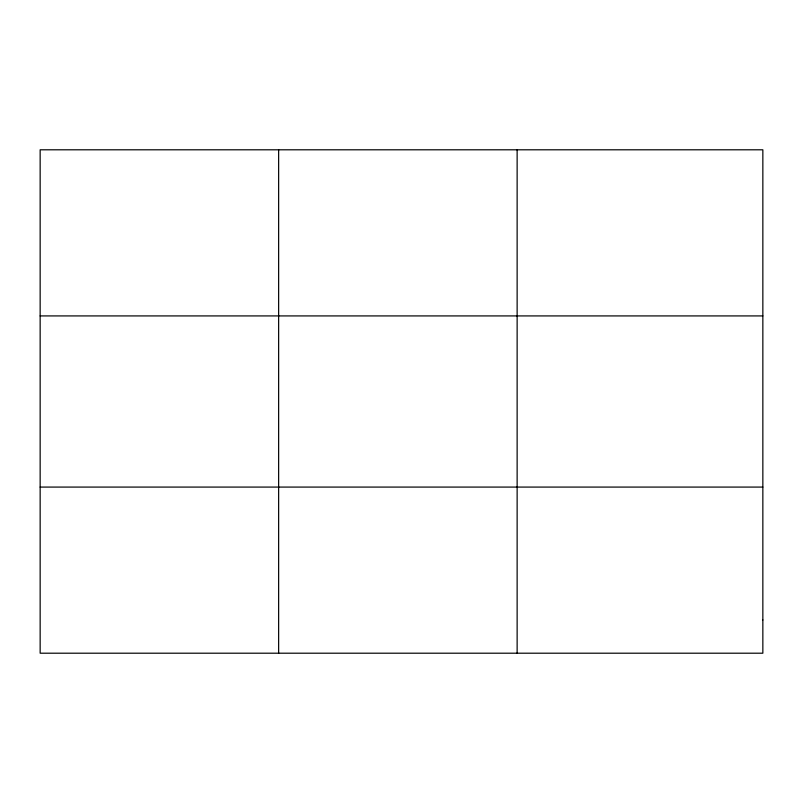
<?xml version="1.0" encoding="UTF-8"?>
<svg xmlns="http://www.w3.org/2000/svg" width="803" height="803" viewBox="0 0 803 803"><rect width="100%" height="100%" fill="white"/><g stroke="black" fill="none" stroke-linecap="round" stroke-linejoin="round"><path stroke-width="1.2" d="M278.641 149.8L278.641 653.2M517.132 149.8L517.132 653.2M40.15 315.92L762.85 315.92M40.15 487.08L762.85 487.08M762.85 619.976L762.85 653.2L40.15 653.2L40.15 149.8L762.85 149.8L762.85 619.976"/></g></svg>
